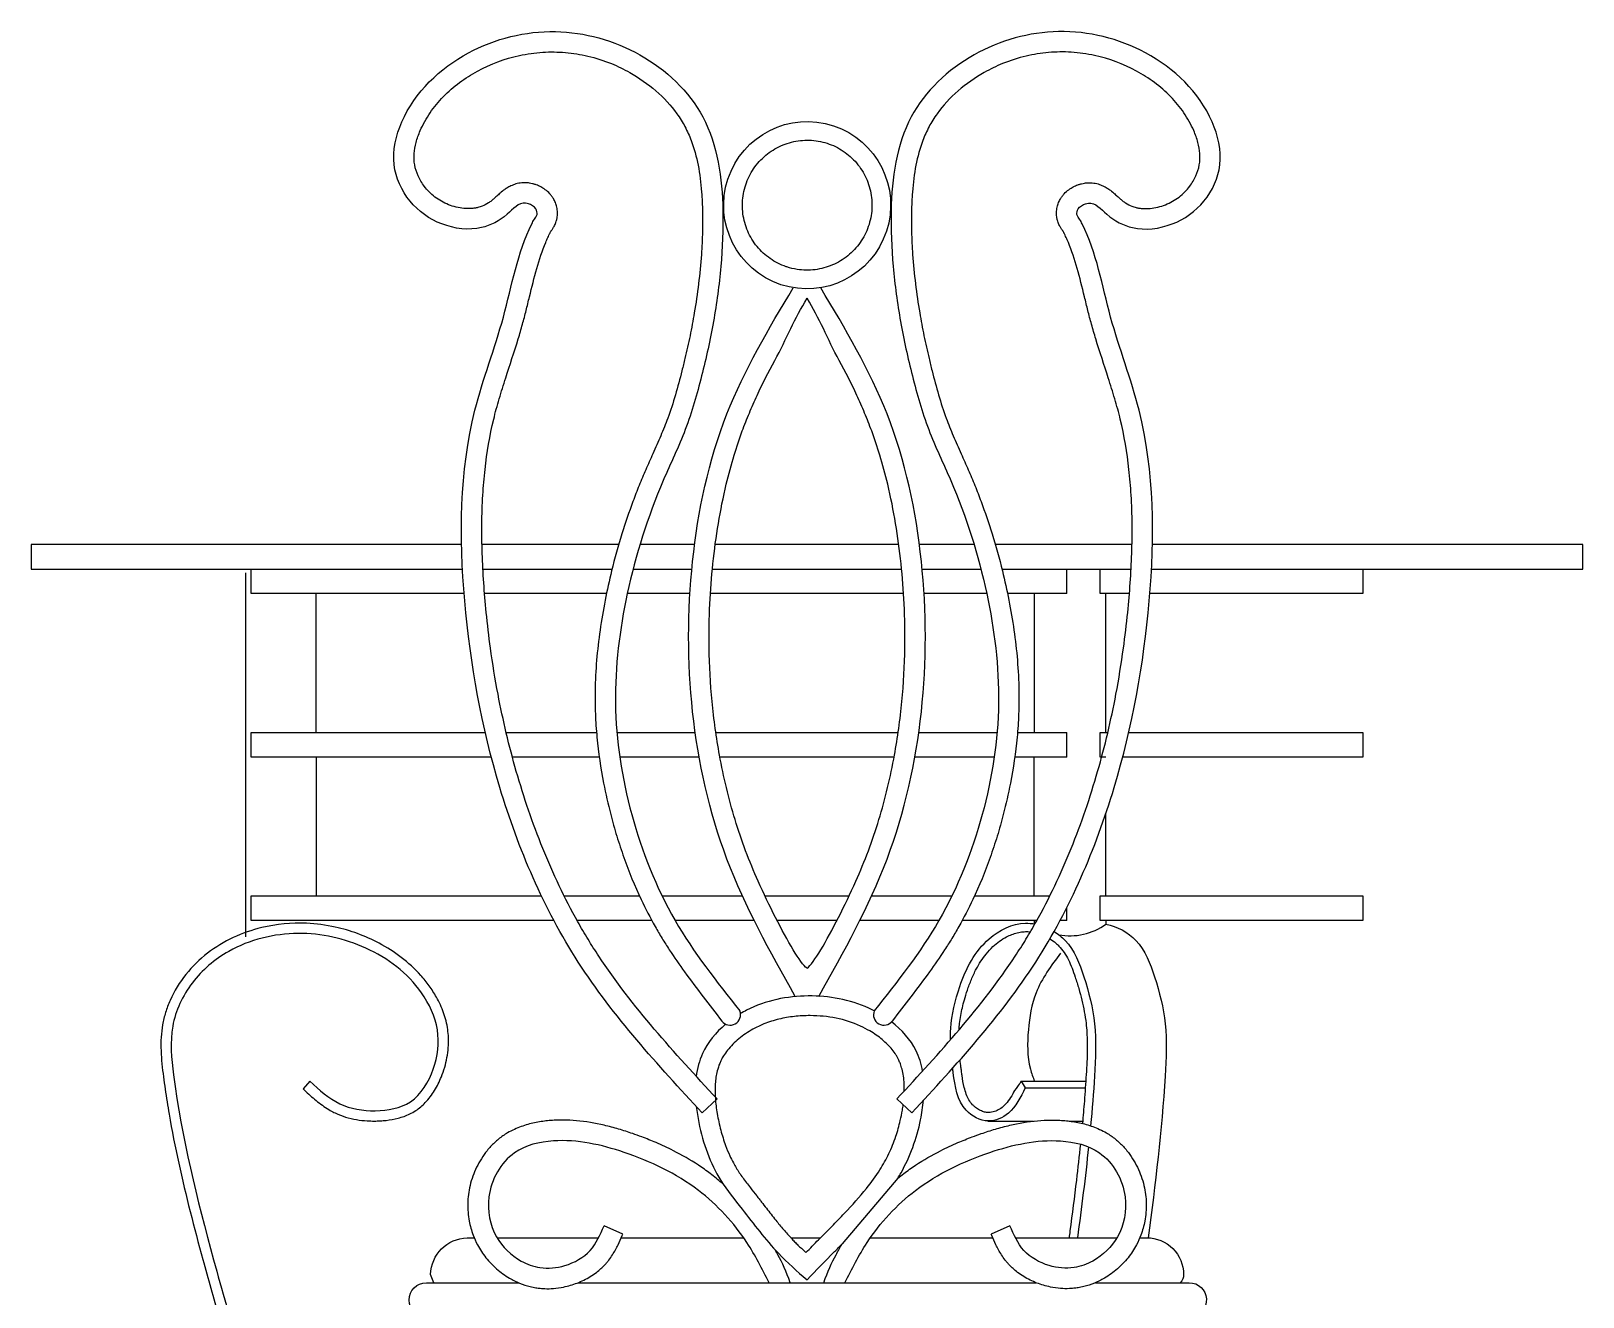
# Model space of a CAD drawing. Extents: x -42728 to 99010, y -18674 to 47645.
# Drawn here: x 85864 to 86624, y 33220 to 33840 of the extents above; entities that cross this region are included whole.
import ezdxf

# ---------------------------------------------------------------- set-up
doc = ezdxf.new("R2010")
doc.units = 0
doc.header["$LTSCALE"] = 100
doc.header["$MEASUREMENT"] = 0
doc.layers.get('0').update_dxf_attribs({"linetype": 'CONTINUOUS'})

# ---------------------------------------------------------------- blocks, each defined once
blk = doc.blocks.new('A$C4C541318')
for p, q in [((12305.31, 815.55), (12305.31, 993.75)), ((12707.31, 983.55), (12707.31, 995.55)), ((12723.71, 983.55), (12723.71, 995.55)), ((12339.71, 915.55), (12339.71, 983.55)), ((12691.51, 915.55), (12691.51, 983.55)), ((12726.51, 915.55), (12726.51, 983.55)), ((12707.31, 903.55), (12707.31, 915.55)), ((12723.71, 903.55), (12723.71, 915.55)), ((12339.71, 903.55), (12339.71, 835.55)), ((12691.31, 835.55), (12691.31, 903.55)), ((12726.51, 835.55), (12726.51, 876.01)), ((12707.31, 823.55), (12707.31, 829.8)), ((12723.71, 823.55), (12723.71, 835.55)), ((12691.31, 823.55), (12691.31, 821.85)), ((12726.51, 823.55), (12726.51, 821.74)), ((12336.71, 744.75), (12333.3, 741.04)), ((12684.91, 744.75), (12686.91, 741.55)), ((12684.91, 744.75), (12716.63, 744.75)), ((12686.91, 741.55), (12716.41, 741.55)), ((12528.71, 729.35), (12536.04, 736.11)), ((12624.17, 736.11), (12631.51, 729.35)), ((12668.68, 725.26), (12691.07, 725.26)), ((12708.57, 725.26), (12715.09, 725.26)), ((12624.58, 697.3), (12597.35, 665.19)), ((12489.94, 669.94), (12480.71, 673.95)), ((12679.51, 673.95), (12670.27, 669.94))]:
    blk.add_line(p, q)
for points in [[(12410.97, 1007.55), (12200.11, 1007.55), (12200.11, 995.55), (12411.41, 995.55)], [(12487.88, 1007.55), (12420.94, 1007.55)], [(12525.07, 1007.55), (12498.29, 1007.55)], [(12625.07, 1007.55), (12535.15, 1007.55)], [(12661.93, 1007.55), (12635.15, 1007.55)], [(12739.27, 1007.55), (12672.33, 1007.55)], [(12748.8, 995.55), (12960.11, 995.55), (12960.11, 1007.55), (12749.25, 1007.55)], [(12412.21, 983.55), (12307.91, 983.55), (12307.91, 995.55), (12411.41, 995.55)], [(12421.4, 995.55), (12484.65, 995.55)], [(12421.4, 995.55), (12484.65, 995.55)], [(12494.94, 995.55), (12523.73, 995.55)], [(12494.94, 995.55), (12523.73, 995.55)], [(12533.77, 995.55), (12626.45, 995.55)], [(12533.77, 995.55), (12626.45, 995.55)], [(12636.49, 995.55), (12665.28, 995.55)], [(12636.49, 995.55), (12665.28, 995.55)], [(12675.56, 995.55), (12738.82, 995.55)], [(12675.56, 995.55), (12738.82, 995.55)], [(12748.8, 995.55), (12852.31, 995.55), (12852.31, 983.55), (12748.01, 983.55)], [(12481.91, 983.55), (12422.21, 983.55)], [(12522.8, 983.55), (12492.11, 983.55)], [(12627.41, 983.55), (12532.81, 983.55)], [(12668.11, 983.55), (12637.42, 983.55)], [(12707.31, 983.55), (12678.3, 983.55)], [(12738, 983.55), (12723.71, 983.55)], [(12425.49, 903.55), (12307.91, 903.55), (12307.91, 915.55), (12422.55, 915.55)], [(12432.79, 915.55), (12477.03, 915.55)], [(12487.03, 915.55), (12525.37, 915.55)], [(12535.46, 915.55), (12624.75, 915.55)], [(12634.85, 915.55), (12673.18, 915.55)], [(12683.19, 915.55), (12707.31, 915.55)], [(12723.71, 915.55), (12727.43, 915.55)], [(12737.67, 915.55), (12852.31, 915.55), (12852.31, 903.55), (12734.72, 903.55)], [(12478.35, 903.55), (12435.81, 903.55)], [(12527.28, 903.55), (12488.42, 903.55)], [(12622.78, 903.55), (12537.43, 903.55)], [(12671.8, 903.55), (12632.94, 903.55)], [(12707.31, 903.55), (12681.86, 903.55)], [(12726.51, 903.55), (12723.71, 903.55)], [(12456.15, 823.55), (12307.91, 823.55), (12307.91, 835.55), (12450.07, 835.55)], [(12461.18, 835.55), (12498.06, 835.55)], [(12509.13, 835.55), (12548.47, 835.55)], [(12559.49, 835.55), (12600.72, 835.55)], [(12611.75, 835.55), (12651.09, 835.55)], [(12662.16, 835.55), (12699.04, 835.55)], [(12723.71, 835.55), (12852.31, 835.55), (12852.31, 823.55), (12723.71, 823.55)], [(12504.07, 823.55), (12467.51, 823.55)], [(12554.23, 823.55), (12515.51, 823.55)], [(12594.78, 823.55), (12565.43, 823.55)], [(12644.71, 823.55), (12605.99, 823.55)], [(12692.71, 823.55), (12656.15, 823.55)], [(12707.31, 823.55), (12704.07, 823.55)], [(12428.34, 668.15), (12478.04, 668.15)], [(12489.16, 668.15), (12549.08, 668.15)], [(12572.18, 668.15), (12586.72, 668.15)], [(12611.13, 668.15), (12671.06, 668.15)], [(12682.17, 668.15), (12731.87, 668.15)], [(12467.98, 646.15), (12692.23, 646.15)]]:
    blk.add_lwpolyline(points)
for points in [[(12397.31, 646.15), (12395.71, 650.15, -0.39486), (12413.71, 668.15), (12417.12, 668.15)], [(12743.1, 668.15), (12746.51, 668.15, -0.414214), (12764.51, 650.15, -0.192582), (12762.91, 646.15)], [(12398.06, 629.15), (12393.71, 629.15, -1), (12393.71, 646.15), (12438.9, 646.15)], [(12721.32, 646.15), (12767.31, 646.15, -0.942246), (12768.31, 629.35)]]:
    blk.add_lwpolyline(points, format="xyb")
for centre, radius, start, end in [((12708.98, 845.75), 29.73, 259.11083, 306.12874), ((12542.46, 777.35), 5.1, 217.00308, 21.85532), ((12617.76, 777.35), 5.1, 158.14468, 322.99692)]:
    blk.add_arc(centre, radius, start, end)
blk.add_ellipse((12580.19, 1173.75), major_axis=(-12.84, -38.92), ratio=0.99697)
for points in [[(12528.71, 729.35), (12468.11, 803.15), (12429.71, 888.55), (12412.51, 979.95), (12417.51, 1073.35), (12431.41, 1118.95), (12445.31, 1164.55), (12446.61, 1166.85), (12447.91, 1169.15), (12447.31, 1171.95), (12443.71, 1174.45), (12442.31, 1174.75), (12433.31, 1169.35), (12420.71, 1162.75), (12401.31, 1164.55), (12385.71, 1175.75), (12377.91, 1193.55), (12381.71, 1214.55), (12414.31, 1248.35), (12456.91, 1258.75), (12498.31, 1247.35), (12529.11, 1216.95), (12538.91, 1171.15), (12537.91, 1143.75), (12534.31, 1116.75), (12528.51, 1090.15), (12520.51, 1063.95), (12509.71, 1038.95), (12492.11, 983.55), (12486.31, 929.95), (12494.31, 875.35), (12515.51, 823.55), (12547.19, 779.24)], [(12631.51, 729.35), (12692.11, 803.15), (12730.51, 888.55), (12747.71, 979.95), (12742.71, 1073.35), (12728.81, 1118.95), (12714.91, 1164.55), (12713.61, 1166.85), (12712.31, 1169.15), (12712.91, 1171.95), (12716.51, 1174.45), (12717.91, 1174.75), (12726.91, 1169.35), (12739.51, 1162.75), (12758.91, 1164.55), (12774.51, 1175.75), (12782.31, 1193.55), (12778.51, 1214.55), (12745.91, 1248.35), (12703.31, 1258.75), (12661.91, 1247.35), (12631.11, 1216.95), (12621.31, 1171.15), (12622.31, 1143.75), (12625.91, 1116.75), (12631.71, 1090.15), (12639.71, 1063.95), (12650.51, 1038.95), (12668.11, 983.55), (12673.91, 929.95), (12665.91, 875.35), (12644.71, 823.55), (12613.03, 779.24)], [(12704.31, 807.55), (12692.31, 788.15), (12688.51, 769.95), (12689.51, 750.75), (12691.51, 744.75)]]:
    blk.add_spline(points, degree=3)
for points, knots in [([(12536.04, 736.11), (12525.55, 747.5), (12515.14, 758.79), (12495.52, 781.87), (12486.3, 793.65), (12476.33, 808.76), (12474.58, 811.53), (12471.16, 817.15), (12469.5, 820), (12464.66, 828.63), (12461.62, 834.51), (12453.05, 852.48), (12448.05, 864.89), (12441.58, 883.81), (12439.59, 890.14), (12434.19, 908.96), (12431.22, 921.54), (12427.39, 941.75), (12426.16, 949.28), (12424.32, 962.68), (12423.63, 968.52), (12422.57, 979.18), (12422.15, 983.99), (12421.48, 993.61), (12421.22, 998.42), (12420.74, 1012.81), (12420.8, 1022.36), (12421.61, 1036.01), (12421.97, 1040.21), (12423.37, 1052.7), (12424.76, 1060.89), (12427.09, 1070.58), (12427.51, 1072.25), (12428.42, 1075.6), (12428.9, 1077.28), (12430.39, 1082.35), (12431.46, 1085.75), (12434.57, 1095.4), (12436.7, 1101.75), (12439.42, 1110.65), (12440.12, 1113.03), (12441.1, 1116.57), (12441.41, 1117.71), (12442, 1119.96), (12442.28, 1121.08), (12443.13, 1124.43), (12443.67, 1126.64), (12445.37, 1133.63), (12446.51, 1138.31), (12449.06, 1147.25), (12450.46, 1151.51), (12452.3, 1155.9), (12452.47, 1156.31), (12453, 1157.51), (12453.36, 1158.3), (12453.84, 1159.3), (12453.95, 1159.53), (12454.12, 1159.87), (12454.17, 1159.98), (12454.29, 1160.21), (12454.34, 1160.32), (12454.49, 1160.61), (12454.58, 1160.77), (12454.7, 1160.99), (12454.75, 1161.07), (12454.81, 1161.18), (12454.84, 1161.21), (12454.86, 1161.26), (12454.87, 1161.26), (12454.91, 1161.32), (12454.93, 1161.36), (12455.04, 1161.51), (12455.14, 1161.65), (12455.47, 1162.12), (12455.72, 1162.48), (12456.3, 1163.46), (12456.64, 1164.06), (12457.09, 1165.14), (12457.21, 1165.48), (12457.42, 1166.11), (12457.5, 1166.39), (12457.63, 1166.91), (12457.68, 1167.15), (12457.77, 1167.62), (12457.81, 1167.85), (12457.9, 1168.54), (12457.93, 1168.98), (12457.97, 1170.39), (12457.89, 1171.3), (12457.59, 1172.98), (12457.37, 1173.76), (12456.84, 1175.23), (12456.52, 1175.92), (12455.87, 1177.09), (12455.56, 1177.58), (12454.89, 1178.5), (12454.54, 1178.93), (12453.46, 1180.12), (12452.7, 1180.79), (12451.18, 1181.91), (12450.42, 1182.37), (12448.95, 1183.13), (12448.23, 1183.43), (12447.3, 1183.77), (12447.07, 1183.85), (12446.65, 1183.98), (12446.46, 1184.04), (12446.05, 1184.16), (12445.84, 1184.22), (12445.17, 1184.38), (12444.69, 1184.48), (12443.88, 1184.61), (12443.57, 1184.65), (12442.93, 1184.71), (12442.61, 1184.73), (12441.65, 1184.76), (12441.03, 1184.74), (12439.41, 1184.59), (12438.45, 1184.39), (12436.69, 1183.88), (12435.88, 1183.56), (12434.42, 1182.88), (12433.77, 1182.52), (12432.57, 1181.77), (12432.03, 1181.4), (12430.72, 1180.42), (12430.03, 1179.83), (12428.79, 1178.74), (12428.25, 1178.24), (12427.54, 1177.58), (12427.32, 1177.38), (12426.97, 1177.06), (12426.83, 1176.94), (12426.58, 1176.72), (12426.45, 1176.61), (12426.08, 1176.29), (12425.83, 1176.09), (12425.08, 1175.51), (12424.59, 1175.16), (12423.08, 1174.19), (12422.08, 1173.67), (12420.35, 1172.98), (12419.64, 1172.75), (12418.39, 1172.45), (12417.87, 1172.35), (12416.79, 1172.19), (12416.23, 1172.13), (12414.51, 1172.02), (12413.3, 1172.05), (12410.82, 1172.28), (12409.56, 1172.5), (12407.04, 1173.11), (12405.78, 1173.51), (12403.36, 1174.46), (12402.2, 1175.02), (12398.85, 1176.91), (12396.82, 1178.46), (12394.19, 1181.13), (12393.41, 1182.05), (12391.5, 1184.6), (12390.48, 1186.33), (12388.9, 1189.86), (12388.33, 1191.68), (12387.92, 1193.91), (12387.85, 1194.35), (12387.75, 1195.24), (12387.72, 1195.7), (12387.65, 1197.07), (12387.67, 1198.02), (12387.87, 1200.76), (12388.2, 1202.61), (12389.21, 1206.4), (12389.89, 1208.34), (12391.37, 1211.78), (12392.11, 1213.28), (12393.73, 1216.21), (12394.61, 1217.63), (12397.47, 1221.81), (12399.66, 1224.45), (12404.49, 1229.39), (12407.14, 1231.69), (12412.75, 1235.87), (12415.7, 1237.75), (12425.22, 1242.94), (12432.15, 1245.51), (12443.04, 1247.87), (12446.87, 1248.41), (12454.41, 1248.88), (12458.11, 1248.83), (12465.5, 1248.19), (12469.18, 1247.6), (12476.72, 1245.81), (12480.58, 1244.58), (12487.39, 1241.8), (12490.38, 1240.37), (12497.84, 1236.17), (12502.18, 1233.14), (12510, 1226.34), (12513.48, 1222.57), (12517.85, 1216.5), (12519.18, 1214.38), (12521.49, 1210.03), (12522.51, 1207.76), (12524.83, 1201.57), (12525.93, 1197.52), (12527.59, 1189.06), (12528.14, 1184.66), (12528.74, 1176.99), (12528.88, 1173.76), (12529.01, 1167.29), (12529, 1164.08), (12528.82, 1157.1), (12528.64, 1153.35), (12528.03, 1144.83), (12527.57, 1140.05), (12526.42, 1130.51), (12525.72, 1125.74), (12524.29, 1117.27), (12523.59, 1113.56), (12522.06, 1106.14), (12521.23, 1102.43), (12519.87, 1096.72), (12519.37, 1094.71), (12517.85, 1088.7), (12516.79, 1084.74), (12514.51, 1076.97), (12513.27, 1073.16), (12511.39, 1068.01), (12510.84, 1066.58), (12509.69, 1063.71), (12509.09, 1062.27), (12507.24, 1057.93), (12505.92, 1055), (12503.43, 1049.46), (12502.27, 1046.86), (12500.56, 1042.95), (12500.02, 1041.66), (12498.94, 1039.09), (12498.41, 1037.8), (12496.85, 1033.92), (12495.84, 1031.32), (12492.93, 1023.48), (12491.14, 1018.2), (12487.62, 1006.86), (12485.93, 1000.78), (12483.26, 989.89), (12482.2, 985.1), (12480.3, 975.44), (12479.46, 970.57), (12477.36, 955.89), (12476.5, 945.99), (12476.28, 932.23), (12476.32, 928.42), (12476.62, 920.81), (12476.88, 917.01), (12477.94, 905.65), (12479.04, 898.13), (12481.49, 885.57), (12482.65, 880.49), (12484.89, 871.89), (12485.89, 868.34), (12488.05, 861.29), (12489.2, 857.78), (12492.92, 847.33), (12495.72, 840.48), (12501.01, 829.27), (12503.3, 824.84), (12506.85, 818.57), (12507.98, 816.65), (12510.3, 812.87), (12511.48, 811), (12515.1, 805.48), (12517.6, 801.88), (12526.17, 790.06), (12532.49, 782.14), (12538.39, 774.28)], [0, 0, 0, 0, 46.178075, 46.178075, 92.356151, 92.356151, 102.589334, 102.589334, 112.822517, 112.822517, 133.288883, 133.288883, 174.221615, 174.221615, 194.541982, 194.541982, 234.278881, 234.278881, 257.666227, 257.666227, 275.599443, 275.599443, 290.234886, 290.234886, 304.870329, 304.870329, 334.141215, 334.141215, 347.251645, 347.251645, 373.472504, 373.472504, 378.964352, 378.964352, 384.4562, 384.4562, 395.439895, 395.439895, 415.314431, 415.314431, 422.47321, 422.47321, 425.815819, 425.815819, 429.158427, 429.158427, 435.843645, 435.843645, 450.534258, 450.534258, 465.224871, 465.224871, 466.721484, 466.721484, 469.71471, 469.71471, 470.575279, 470.575279, 471.023553, 471.023553, 471.471826, 471.471826, 472.368373, 472.368373, 473.061433, 473.061433, 473.556981, 473.556981, 473.788, 473.788, 474.019018, 474.019018, 474.481056, 474.481056, 475.128805, 475.128805, 475.776555, 475.776555, 476.042409, 476.042409, 476.234807, 476.234807, 476.387912, 476.387912, 476.541017, 476.541017, 476.847226, 476.847226, 477.539663, 477.539663, 478.2321, 478.2321, 478.924537, 478.924537, 479.452531, 479.452531, 479.980525, 479.980525, 481.021883, 481.021883, 482.063241, 482.063241, 483.104599, 483.104599, 483.450026, 483.450026, 483.748852, 483.748852, 484.047678, 484.047678, 484.64533, 484.64533, 484.977655, 484.977655, 485.30998, 485.30998, 485.974631, 485.974631, 487.070286, 487.070286, 488.165942, 488.165942, 489.261598, 489.261598, 490.357254, 490.357254, 492.160989, 492.160989, 493.964724, 493.964724, 494.872653, 494.872653, 495.509046, 495.509046, 496.145439, 496.145439, 497.418226, 497.418226, 499.963799, 499.963799, 505.346094, 505.346094, 509.123127, 509.123127, 511.673274, 511.673274, 514.22342, 514.22342, 519.323713, 519.323713, 524.424006, 524.424006, 529.591154, 529.591154, 534.758302, 534.758302, 545.092599, 545.092599, 550.008316, 550.008316, 557.963608, 557.963608, 565.918899, 565.918899, 567.937235, 567.937235, 569.955572, 569.955572, 573.992244, 573.992244, 581.379577, 581.379577, 588.76691, 588.76691, 594.665129, 594.665129, 600.563348, 600.563348, 612.359787, 612.359787, 624.156226, 624.156226, 635.765729, 635.765729, 660.199159, 660.199159, 673.175504, 673.175504, 685.702485, 685.702485, 698.229467, 698.229467, 711.743829, 711.743829, 722.735907, 722.735907, 740.081367, 740.081367, 757.426826, 757.426826, 766.245197, 766.245197, 775.063568, 775.063568, 789.218364, 789.218364, 803.373161, 803.373161, 813.436319, 813.436319, 823.499478, 823.499478, 835.281066, 835.281066, 850.167819, 850.167819, 865.054571, 865.054571, 876.75839, 876.75839, 888.462208, 888.462208, 894.786508, 894.786508, 907.435106, 907.435106, 920.083705, 920.083705, 924.993323, 924.993323, 929.902941, 929.902941, 939.722178, 939.722178, 948.124045, 948.124045, 952.165693, 952.165693, 956.20734, 956.20734, 964.290635, 964.290635, 980.457224, 980.457224, 998.720068, 998.720068, 1012.951487, 1012.951487, 1027.182906, 1027.182906, 1055.645745, 1055.645745, 1066.518269, 1066.518269, 1077.390793, 1077.390793, 1099.135842, 1099.135842, 1114.066291, 1114.066291, 1124.636154, 1124.636154, 1135.206017, 1135.206017, 1156.345744, 1156.345744, 1170.565868, 1170.565868, 1176.906999, 1176.906999, 1183.248129, 1183.248129, 1195.930391, 1195.930391, 1225.731555, 1225.731555, 1225.731555, 1225.731555]), ([(12624.17, 736.11), (12634.67, 747.5), (12645.07, 758.79), (12664.7, 781.87), (12673.92, 793.65), (12683.88, 808.76), (12685.64, 811.53), (12689.05, 817.15), (12690.71, 820), (12695.55, 828.63), (12698.59, 834.51), (12707.17, 852.48), (12712.16, 864.89), (12718.64, 883.81), (12720.62, 890.14), (12726.02, 908.96), (12728.99, 921.54), (12732.82, 941.75), (12734.05, 949.28), (12735.89, 962.68), (12736.58, 968.52), (12737.65, 979.18), (12738.06, 983.99), (12738.73, 993.61), (12738.99, 998.42), (12739.48, 1012.81), (12739.42, 1022.36), (12738.6, 1036.01), (12738.25, 1040.21), (12736.84, 1052.7), (12735.46, 1060.89), (12733.13, 1070.58), (12732.7, 1072.25), (12731.8, 1075.6), (12731.32, 1077.28), (12729.83, 1082.35), (12728.76, 1085.75), (12725.64, 1095.4), (12723.51, 1101.75), (12720.8, 1110.65), (12720.1, 1113.03), (12719.11, 1116.57), (12718.81, 1117.71), (12718.22, 1119.96), (12717.93, 1121.08), (12717.09, 1124.43), (12716.55, 1126.64), (12714.84, 1133.63), (12713.7, 1138.31), (12711.16, 1147.25), (12709.75, 1151.51), (12707.92, 1155.9), (12707.74, 1156.31), (12707.22, 1157.51), (12706.86, 1158.3), (12706.37, 1159.3), (12706.27, 1159.53), (12706.1, 1159.87), (12706.04, 1159.98), (12705.93, 1160.21), (12705.87, 1160.32), (12705.72, 1160.61), (12705.64, 1160.77), (12705.51, 1160.99), (12705.47, 1161.07), (12705.4, 1161.18), (12705.38, 1161.21), (12705.35, 1161.26), (12705.34, 1161.26), (12705.31, 1161.32), (12705.28, 1161.36), (12705.18, 1161.51), (12705.07, 1161.65), (12704.75, 1162.12), (12704.49, 1162.48), (12703.91, 1163.46), (12703.58, 1164.06), (12703.13, 1165.14), (12703, 1165.48), (12702.8, 1166.11), (12702.72, 1166.39), (12702.59, 1166.91), (12702.53, 1167.15), (12702.44, 1167.62), (12702.41, 1167.85), (12702.32, 1168.54), (12702.28, 1168.98), (12702.24, 1170.39), (12702.33, 1171.3), (12702.63, 1172.98), (12702.84, 1173.76), (12703.38, 1175.23), (12703.7, 1175.92), (12704.35, 1177.09), (12704.66, 1177.58), (12705.32, 1178.5), (12705.67, 1178.93), (12706.75, 1180.12), (12707.51, 1180.79), (12709.03, 1181.91), (12709.79, 1182.37), (12711.27, 1183.13), (12711.99, 1183.43), (12712.91, 1183.77), (12713.14, 1183.85), (12713.56, 1183.98), (12713.75, 1184.04), (12714.16, 1184.16), (12714.38, 1184.22), (12715.04, 1184.38), (12715.52, 1184.48), (12716.34, 1184.61), (12716.65, 1184.65), (12717.29, 1184.71), (12717.61, 1184.73), (12718.56, 1184.76), (12719.19, 1184.74), (12720.81, 1184.59), (12721.77, 1184.39), (12723.53, 1183.88), (12724.33, 1183.56), (12725.79, 1182.88), (12726.45, 1182.52), (12727.64, 1181.77), (12728.18, 1181.4), (12729.49, 1180.42), (12730.19, 1179.83), (12731.42, 1178.74), (12731.96, 1178.24), (12732.68, 1177.58), (12732.9, 1177.38), (12733.25, 1177.06), (12733.38, 1176.94), (12733.63, 1176.72), (12733.76, 1176.61), (12734.14, 1176.29), (12734.39, 1176.09), (12735.14, 1175.51), (12735.63, 1175.16), (12737.14, 1174.19), (12738.14, 1173.67), (12739.86, 1172.98), (12740.58, 1172.75), (12741.83, 1172.45), (12742.35, 1172.35), (12743.43, 1172.19), (12743.99, 1172.13), (12745.71, 1172.02), (12746.92, 1172.05), (12749.39, 1172.28), (12750.65, 1172.5), (12753.18, 1173.11), (12754.43, 1173.51), (12756.85, 1174.46), (12758.02, 1175.02), (12761.36, 1176.91), (12763.39, 1178.46), (12766.02, 1181.13), (12766.81, 1182.05), (12768.72, 1184.6), (12769.73, 1186.33), (12771.32, 1189.86), (12771.89, 1191.68), (12772.29, 1193.91), (12772.36, 1194.35), (12772.46, 1195.24), (12772.5, 1195.7), (12772.56, 1197.07), (12772.55, 1198.02), (12772.34, 1200.76), (12772.02, 1202.61), (12771.01, 1206.4), (12770.32, 1208.34), (12768.84, 1211.78), (12768.11, 1213.28), (12766.49, 1216.21), (12765.6, 1217.63), (12762.74, 1221.81), (12760.56, 1224.45), (12755.73, 1229.39), (12753.08, 1231.69), (12747.47, 1235.87), (12744.51, 1237.75), (12734.99, 1242.94), (12728.06, 1245.51), (12717.17, 1247.87), (12713.35, 1248.41), (12705.81, 1248.88), (12702.1, 1248.83), (12694.72, 1248.19), (12691.04, 1247.6), (12683.49, 1245.81), (12679.64, 1244.58), (12672.82, 1241.8), (12669.84, 1240.37), (12662.37, 1236.17), (12658.04, 1233.14), (12650.22, 1226.34), (12646.73, 1222.57), (12642.36, 1216.5), (12641.04, 1214.38), (12638.72, 1210.03), (12637.71, 1207.76), (12635.39, 1201.57), (12634.28, 1197.52), (12632.63, 1189.06), (12632.07, 1184.66), (12631.48, 1176.99), (12631.34, 1173.76), (12631.21, 1167.29), (12631.22, 1164.08), (12631.39, 1157.1), (12631.58, 1153.35), (12632.18, 1144.83), (12632.65, 1140.05), (12633.8, 1130.51), (12634.49, 1125.74), (12635.92, 1117.27), (12636.63, 1113.56), (12638.16, 1106.14), (12638.99, 1102.43), (12640.35, 1096.72), (12640.84, 1094.71), (12642.36, 1088.7), (12643.42, 1084.74), (12645.71, 1076.97), (12646.94, 1073.16), (12648.83, 1068.01), (12649.38, 1066.58), (12650.52, 1063.71), (12651.12, 1062.27), (12652.98, 1057.93), (12654.29, 1055), (12656.78, 1049.46), (12657.95, 1046.86), (12659.65, 1042.95), (12660.2, 1041.66), (12661.28, 1039.09), (12661.81, 1037.8), (12663.37, 1033.92), (12664.37, 1031.32), (12667.28, 1023.48), (12669.08, 1018.2), (12672.6, 1006.86), (12674.28, 1000.78), (12676.96, 989.89), (12678.02, 985.1), (12679.92, 975.44), (12680.75, 970.57), (12682.85, 955.89), (12683.71, 945.99), (12683.94, 932.23), (12683.89, 928.42), (12683.59, 920.81), (12683.34, 917.01), (12682.27, 905.65), (12681.17, 898.13), (12678.72, 885.57), (12677.56, 880.49), (12675.33, 871.89), (12674.33, 868.34), (12672.17, 861.29), (12671.01, 857.78), (12667.3, 847.33), (12664.49, 840.48), (12659.21, 829.27), (12656.92, 824.84), (12653.36, 818.57), (12652.23, 816.65), (12649.92, 812.87), (12648.73, 811), (12645.11, 805.48), (12642.61, 801.88), (12634.05, 790.06), (12627.73, 782.14), (12621.83, 774.28)], [0, 0, 0, 0, 46.178075, 46.178075, 92.356151, 92.356151, 102.589334, 102.589334, 112.822517, 112.822517, 133.288883, 133.288883, 174.221615, 174.221615, 194.541982, 194.541982, 234.278881, 234.278881, 257.666227, 257.666227, 275.599443, 275.599443, 290.234886, 290.234886, 304.870329, 304.870329, 334.141215, 334.141215, 347.251645, 347.251645, 373.472504, 373.472504, 378.964352, 378.964352, 384.4562, 384.4562, 395.439895, 395.439895, 415.314431, 415.314431, 422.47321, 422.47321, 425.815819, 425.815819, 429.158427, 429.158427, 435.843645, 435.843645, 450.534258, 450.534258, 465.224871, 465.224871, 466.721484, 466.721484, 469.71471, 469.71471, 470.575279, 470.575279, 471.023553, 471.023553, 471.471826, 471.471826, 472.368373, 472.368373, 473.061433, 473.061433, 473.556981, 473.556981, 473.788, 473.788, 474.019018, 474.019018, 474.481056, 474.481056, 475.128805, 475.128805, 475.776555, 475.776555, 476.042409, 476.042409, 476.234807, 476.234807, 476.387912, 476.387912, 476.541017, 476.541017, 476.847226, 476.847226, 477.539663, 477.539663, 478.2321, 478.2321, 478.924537, 478.924537, 479.452531, 479.452531, 479.980525, 479.980525, 481.021883, 481.021883, 482.063241, 482.063241, 483.104599, 483.104599, 483.450026, 483.450026, 483.748852, 483.748852, 484.047678, 484.047678, 484.64533, 484.64533, 484.977655, 484.977655, 485.30998, 485.30998, 485.974631, 485.974631, 487.070286, 487.070286, 488.165942, 488.165942, 489.261598, 489.261598, 490.357254, 490.357254, 492.160989, 492.160989, 493.964724, 493.964724, 494.872653, 494.872653, 495.509046, 495.509046, 496.145439, 496.145439, 497.418226, 497.418226, 499.963799, 499.963799, 505.346094, 505.346094, 509.123127, 509.123127, 511.673274, 511.673274, 514.22342, 514.22342, 519.323713, 519.323713, 524.424006, 524.424006, 529.591154, 529.591154, 534.758302, 534.758302, 545.092599, 545.092599, 550.008316, 550.008316, 557.963608, 557.963608, 565.918899, 565.918899, 567.937235, 567.937235, 569.955572, 569.955572, 573.992244, 573.992244, 581.379577, 581.379577, 588.76691, 588.76691, 594.665129, 594.665129, 600.563348, 600.563348, 612.359787, 612.359787, 624.156226, 624.156226, 635.765729, 635.765729, 660.199159, 660.199159, 673.175504, 673.175504, 685.702485, 685.702485, 698.229467, 698.229467, 711.743829, 711.743829, 722.735907, 722.735907, 740.081367, 740.081367, 757.426826, 757.426826, 766.245197, 766.245197, 775.063568, 775.063568, 789.218364, 789.218364, 803.373161, 803.373161, 813.436319, 813.436319, 823.499478, 823.499478, 835.281066, 835.281066, 850.167819, 850.167819, 865.054571, 865.054571, 876.75839, 876.75839, 888.462208, 888.462208, 894.786508, 894.786508, 907.435106, 907.435106, 920.083705, 920.083705, 924.993323, 924.993323, 929.902941, 929.902941, 939.722178, 939.722178, 948.124045, 948.124045, 952.165693, 952.165693, 956.20734, 956.20734, 964.290635, 964.290635, 980.457224, 980.457224, 998.720068, 998.720068, 1012.951487, 1012.951487, 1027.182906, 1027.182906, 1055.645745, 1055.645745, 1066.518269, 1066.518269, 1077.390793, 1077.390793, 1099.135842, 1099.135842, 1114.066291, 1114.066291, 1124.636154, 1124.636154, 1135.206017, 1135.206017, 1156.345744, 1156.345744, 1170.565868, 1170.565868, 1176.906999, 1176.906999, 1183.248129, 1183.248129, 1195.930391, 1195.930391, 1225.731555, 1225.731555, 1225.731555, 1225.731555]), ([(12570.21, 1143.52), (12571.87, 1142.97), (12573.57, 1142.56), (12578.19, 1141.85), (12581.15, 1141.81), (12586.97, 1142.54), (12589.84, 1143.31), (12595.25, 1145.62), (12597.79, 1147.15), (12602.37, 1150.85), (12604.4, 1153.03), (12607.79, 1157.85), (12609.16, 1160.5), (12611.1, 1166.06), (12611.69, 1168.98), (12612.04, 1174.87), (12611.8, 1177.83), (12610.53, 1183.59), (12609.5, 1186.37), (12606.7, 1191.55), (12604.95, 1193.94), (12600.84, 1198.14), (12598.5, 1199.95), (12593.41, 1202.87), (12590.66, 1203.96), (12584.96, 1205.37), (12582.02, 1205.67), (12576.15, 1205.45), (12573.23, 1204.93), (12567.65, 1203.1), (12564.98, 1201.8), (12560.1, 1198.51), (12557.89, 1196.52), (12554.09, 1192.02), (12552.5, 1189.5), (12550.08, 1184.12), (12549.24, 1181.26), (12548.38, 1175.43), (12548.35, 1172.45), (12549.12, 1166.61), (12549.91, 1163.75), (12552.24, 1158.34), (12553.78, 1155.81), (12557.5, 1151.26), (12559.68, 1149.25), (12564.5, 1145.9), (12567.14, 1144.56), (12570.01, 1143.58), (12570.11, 1143.55), (12570.21, 1143.52)], [0, 0, 0, 0, 0.164864, 0.164864, 0.442516, 0.442516, 0.720168, 0.720168, 0.99782, 0.99782, 1.275472, 1.275472, 1.553124, 1.553124, 1.830776, 1.830776, 2.108428, 2.108428, 2.38608, 2.38608, 2.663732, 2.663732, 2.941384, 2.941384, 3.219036, 3.219036, 3.496688, 3.496688, 3.77434, 3.77434, 4.051992, 4.051992, 4.329644, 4.329644, 4.607296, 4.607296, 4.884949, 4.884949, 5.162601, 5.162601, 5.440253, 5.440253, 5.717905, 5.717905, 5.995557, 5.995557, 6.273209, 6.273209, 6.283185, 6.283185, 6.283185, 6.283185]), ([(12574.31, 786.35), (12562.03, 808.27), (12537.63, 851.84), (12521.41, 925.42), (12521.58, 999.63), (12536.73, 1071.78), (12561.37, 1113.26), (12573.38, 1133.34)], [0, 0, 0, 0, 75.042655, 149.171461, 222.771461, 296.900268, 366.711266, 366.711266, 366.711266, 366.711266]), ([(12585.91, 786.35), (12598.18, 808.27), (12622.58, 851.84), (12638.81, 925.42), (12638.63, 999.63), (12623.48, 1071.78), (12598.85, 1113.25), (12586.83, 1133.34)], [0, 0, 0, 0, 75.042655, 149.171461, 222.771461, 296.900268, 366.707093, 366.707093, 366.707093, 366.707093]), ([(12580.11, 800.15), (12576.72, 802.51), (12570.47, 813.67), (12561.73, 830.8), (12558.87, 836.72), (12554.01, 847.62), (12551.95, 852.59), (12548.17, 862.64), (12546.44, 867.73), (12541.73, 883.21), (12539.21, 893.78), (12535.69, 913.16), (12534.49, 921.93), (12532.81, 939.51), (12532.32, 948.32), (12532.07, 964.26), (12532.19, 971.38), (12532.85, 985.08), (12533.35, 991.65), (12535.42, 1011.36), (12537.54, 1024.41), (12541.75, 1041.93), (12543.03, 1046.69), (12545.68, 1055.37), (12547, 1059.32), (12549.51, 1066.16), (12550.66, 1069.08), (12553.08, 1074.87), (12554.36, 1077.75), (12558.36, 1086.36), (12561.26, 1092.04), (12570.05, 1108.29), (12574.11, 1118.55), (12580.19, 1128.15)], [0, 0, 0, 0, 38.592854, 38.592854, 58.845731, 58.845731, 75.624407, 75.624407, 92.403082, 92.403082, 125.960432, 125.960432, 153.194469, 153.194469, 180.428505, 180.428505, 202.405864, 202.405864, 222.687801, 222.687801, 263.251675, 263.251675, 278.599421, 278.599421, 291.652595, 291.652595, 301.533802, 301.533802, 311.415009, 311.415009, 331.177423, 331.177423, 368.112907, 368.112907, 368.112907, 368.112907]), ([(12580.11, 800.15), (12583.5, 802.51), (12589.75, 813.67), (12598.48, 830.8), (12601.34, 836.72), (12606.21, 847.62), (12608.27, 852.59), (12612.05, 862.64), (12613.77, 867.73), (12618.49, 883.21), (12621.01, 893.78), (12624.53, 913.16), (12625.72, 921.93), (12627.41, 939.51), (12627.89, 948.32), (12628.14, 964.26), (12628.02, 971.38), (12627.37, 985.08), (12626.87, 991.65), (12624.79, 1011.36), (12622.67, 1024.41), (12618.47, 1041.93), (12617.18, 1046.69), (12614.53, 1055.37), (12613.21, 1059.32), (12610.7, 1066.16), (12609.56, 1069.08), (12607.13, 1074.87), (12605.86, 1077.75), (12601.85, 1086.36), (12598.95, 1092.04), (12590.17, 1108.29), (12586.11, 1118.55), (12580.19, 1128.15)], [0, 0, 0, 0, 38.592854, 38.592854, 58.845731, 58.845731, 75.624407, 75.624407, 92.403082, 92.403082, 125.960432, 125.960432, 153.194469, 153.194469, 180.428505, 180.428505, 202.405864, 202.405864, 222.687801, 222.687801, 263.251675, 263.251675, 278.599421, 278.599421, 291.652595, 291.652595, 301.533802, 301.533802, 311.415009, 311.415009, 331.177423, 331.177423, 368.112907, 368.112907, 368.112907, 368.112907]), ([(12333.3, 741.04), (12333.76, 740.62), (12334.22, 740.2), (12335.62, 738.93), (12336.56, 738.07), (12339.43, 735.58), (12341.41, 733.96), (12344.56, 731.78), (12345.59, 731.12), (12347.44, 730.06), (12348.24, 729.64), (12350.73, 728.45), (12352.44, 727.79), (12355.92, 726.72), (12357.69, 726.31), (12361.23, 725.71), (12363.01, 725.51), (12365.94, 725.34), (12367.09, 725.31), (12369.19, 725.31), (12370.16, 725.34), (12372.1, 725.44), (12373.08, 725.52), (12376.01, 725.85), (12377.96, 726.2), (12381.83, 727.22), (12383.74, 727.89), (12386.58, 729.27), (12387.56, 729.82), (12389.37, 731), (12390.19, 731.61), (12391.74, 732.9), (12392.48, 733.59), (12394.94, 736.13), (12396.45, 738.16), (12399.05, 742.42), (12400.15, 744.66), (12401.67, 748.48), (12402.21, 750.03), (12403.13, 753.18), (12403.51, 754.77), (12404.4, 759.59), (12404.66, 762.85), (12404.48, 767.45), (12404.36, 768.79), (12403.97, 771.54), (12403.7, 772.93), (12403.01, 775.66), (12402.6, 777), (12401.19, 780.96), (12400.01, 783.5), (12397.57, 787.87), (12396.37, 789.74), (12393.81, 793.31), (12392.43, 795.01), (12388.08, 799.89), (12384.87, 802.82), (12378, 808.06), (12374.35, 810.38), (12367.16, 814.18), (12363.65, 815.74), (12356.47, 818.38), (12352.8, 819.46), (12344.47, 821.29), (12339.77, 821.91), (12327.7, 822.43), (12320.25, 821.75), (12308.24, 818.85), (12303.53, 817.23), (12294.61, 813.04), (12290.4, 810.48), (12282.63, 804.47), (12279.08, 801.01), (12272.88, 793.25), (12270.23, 788.95), (12267.35, 782.46), (12266.61, 780.5), (12265.37, 776.52), (12264.88, 774.5), (12264.16, 770.42), (12263.94, 768.38), (12263.56, 761.91), (12263.8, 757.54), (12264.43, 751.16), (12264.68, 749.08), (12265.21, 744.98), (12265.49, 742.93), (12266.37, 736.81), (12267.01, 732.75), (12269.09, 720.64), (12270.68, 712.64), (12275.89, 688.81), (12279.97, 673.16), (12286.79, 648.18), (12289.42, 638.8), (12294.91, 620.07), (12297.77, 610.72), (12302.85, 595.06), (12304.98, 588.72), (12309.18, 576.83), (12311.22, 571.27), (12315.46, 560.22), (12317.65, 554.74), (12324.38, 538.37), (12329.06, 527.57), (12336.82, 509.77), (12339.88, 502.76), (12344.95, 490.97), (12346.98, 486.2), (12350.66, 477.38), (12352.31, 473.33), (12353.92, 469.27)], [0, 0, 0, 0, 1.819156, 1.819156, 5.457468, 5.457468, 12.543558, 12.543558, 15.818567, 15.818567, 18.211529, 18.211529, 22.997454, 22.997454, 27.783379, 27.783379, 32.498644, 32.498644, 35.539373, 35.539373, 38.084989, 38.084989, 40.630605, 40.630605, 45.721837, 45.721837, 50.813069, 50.813069, 53.587376, 53.587376, 56.090177, 56.090177, 58.592978, 58.592978, 64.944679, 64.944679, 71.296379, 71.296379, 75.600793, 75.600793, 79.905207, 79.905207, 88.514035, 88.514035, 92.06411, 92.06411, 95.785299, 95.785299, 99.506487, 99.506487, 106.948864, 106.948864, 112.916066, 112.916066, 118.883269, 118.883269, 130.817673, 130.817673, 142.752077, 142.752077, 153.446292, 153.446292, 164.140506, 164.140506, 177.343289, 177.343289, 197.862255, 197.862255, 211.571958, 211.571958, 225.081535, 225.081535, 238.591112, 238.591112, 252.100689, 252.100689, 257.743039, 257.743039, 263.328872, 263.328872, 268.914706, 268.914706, 281.183743, 281.183743, 287.238881, 287.238881, 293.29402, 293.29402, 305.404298, 305.404298, 329.624853, 329.624853, 378.065963, 378.065963, 407.190567, 407.190567, 436.315171, 436.315171, 456.258996, 456.258996, 473.887545, 473.887545, 491.516095, 491.516095, 526.773194, 526.773194, 549.735173, 549.735173, 565.289342, 565.289342, 578.429248, 578.429248, 578.429248, 578.429248]), ([(12650.36, 765.07), (12650.34, 766.9), (12650.55, 775.64), (12654.65, 793.45), (12665.3, 814.4), (12682.07, 822.74), (12690.18, 822.06), (12691.71, 821.78)], [72.914407, 72.914407, 72.914407, 72.914407, 78.478255, 99.542918, 127.018725, 146.373311, 150.920472, 150.920472, 150.920472, 150.920472]), ([(12726.51, 821.74), (12732.01, 820.7), (12743.75, 814.15), (12751.12, 794.82), (12756.76, 772.44), (12754.88, 729.16), (12750.68, 694.42), (12747.16, 668.14)], [151.116856, 151.116856, 151.116856, 151.116856, 167.513794, 187.55076, 211.13126, 236.73126, 316.36439, 316.36439, 316.36439, 316.36439]), ([(12336.71, 744.75), (12341.3, 740.54), (12350.35, 732.25), (12368.62, 729.31), (12387.92, 732.76), (12398.49, 750.4), (12400.93, 770.36), (12390.03, 793.66), (12365.33, 812.14), (12330.62, 819.86), (12299.17, 812.21), (12277.86, 794.13), (12267.33, 771.84), (12271.96, 724.57), (12288.82, 657.32), (12315.32, 568.2), (12341.47, 512.48), (12353.35, 484)], [0, 0, 0, 0, 18.280044, 36.009116, 53.762989, 73.293478, 92.597363, 112.398373, 147.256371, 181.228124, 216.348489, 239.885693, 263.157994, 286.961355, 379.657202, 472.385623, 564.589831, 564.589831, 564.589831, 564.589831]), ([(12654.58, 769.97), (12654.65, 771.03), (12654.74, 772.08), (12655.01, 774.42), (12655.19, 775.69), (12655.86, 779.52), (12656.44, 782.08), (12657.6, 786.21), (12658.09, 787.78), (12659.24, 791.15), (12659.91, 792.93), (12661.36, 796.4), (12662.15, 798.09), (12664.4, 802.36), (12665.98, 804.84), (12668.84, 808.37), (12669.96, 809.58), (12672.17, 811.64), (12673.24, 812.51), (12675.47, 814.11), (12676.63, 814.83), (12679.54, 816.35), (12681.31, 817.04), (12684.01, 817.71), (12684.92, 817.87), (12686.66, 818.05), (12687.47, 818.07), (12688.7, 818.02), (12689.1, 817.99), (12689.5, 817.95)], [78.146798, 78.146798, 78.146798, 78.146798, 81.580949, 81.580949, 85.703028, 85.703028, 93.947187, 93.947187, 99.047209, 99.047209, 104.906031, 104.906031, 110.764853, 110.764853, 120.282529, 120.282529, 125.791161, 125.791161, 130.325364, 130.325364, 134.859567, 134.859567, 141.359814, 141.359814, 144.707159, 144.707159, 147.714606, 147.714606, 149.159057, 149.159057, 149.159057, 149.159057]), ([(12699.06, 814.55), (12700.1, 813.9), (12701.08, 813.18), (12702.5, 811.95), (12703, 811.48), (12704.4, 810.03), (12705.24, 808.97), (12706.78, 806.7), (12707.48, 805.48), (12709.4, 801.63), (12710.46, 798.79), (12711.74, 794.89), (12712.05, 793.93), (12712.64, 792.04), (12712.92, 791.09), (12713.74, 788.26), (12714.25, 786.37), (12715.61, 780.72), (12716.32, 776.96), (12716.93, 771.67), (12717.06, 770.14), (12717.25, 767.06), (12717.31, 765.51), (12717.39, 760.82), (12717.32, 757.66), (12717.09, 752.32), (12716.97, 750.17), (12716.57, 743.7), (12716.27, 739.38), (12715.64, 731.42), (12715.32, 727.77), (12714.98, 724.12)], [160.886173, 160.886173, 160.886173, 160.886173, 165.013233, 165.013233, 167.38851, 167.38851, 172.139064, 172.139064, 176.889617, 176.889617, 186.347844, 186.347844, 189.355972, 189.355972, 192.364101, 192.364101, 198.380359, 198.380359, 210.412874, 210.412874, 215.265924, 215.265924, 220.118973, 220.118973, 229.825072, 229.825072, 236.321456, 236.321456, 249.314224, 249.314224, 260.333697, 260.333697, 260.333697, 260.333697]), ([(12701.1, 818.12), (12703.09, 816.88), (12710.33, 811.06), (12716.52, 794.82), (12722.16, 772.44), (12721.08, 747.73), (12719.75, 731.08), (12719, 722.98)], [160.717474, 160.717474, 160.717474, 160.717474, 167.513794, 187.55076, 211.13126, 236.73126, 261.099095, 261.099095, 261.099095, 261.099095]), ([(12613.03, 779.24), (12612.14, 779.7), (12601.91, 784.7), (12580.5, 788.46), (12558.84, 784.18), (12548.52, 778.47), (12547.53, 777.88)], [159.641108, 159.641108, 159.641108, 159.641108, 162.533563, 192.73555, 223.736195, 227.092448, 227.092448, 227.092448, 227.092448]), ([(12627.75, 739.99), (12627.78, 741.23), (12627.76, 742.44), (12627.56, 746.16), (12627.21, 748.55), (12626.41, 751.64), (12626.13, 752.52), (12625.6, 753.93), (12625.37, 754.49), (12624.91, 755.49), (12624.68, 755.93), (12624.2, 756.82), (12623.94, 757.26), (12623.11, 758.58), (12622.49, 759.44), (12620.43, 762), (12618.8, 763.64), (12615.12, 766.71), (12613.08, 768.13), (12609.44, 770.27), (12607.9, 771.07), (12602.48, 773.56), (12598.48, 774.83), (12590.24, 776.5), (12585.99, 776.9), (12580.38, 776.92), (12579.07, 776.89), (12576.48, 776.75), (12575.2, 776.65), (12571.36, 776.23), (12568.85, 775.79), (12563.86, 774.58), (12561.4, 773.8), (12557.16, 772.09), (12555.37, 771.24), (12551.18, 768.91), (12548.85, 767.34), (12544.65, 763.87), (12542.77, 761.97), (12540.48, 759.07), (12539.82, 758.13), (12538.82, 756.52), (12538.45, 755.86), (12537.84, 754.63), (12537.58, 754.07), (12536.87, 752.33), (12536.47, 751.11), (12535.65, 747.85), (12535.33, 745.72), (12535.03, 741.21), (12535.05, 738.84), (12535.39, 733.97), (12535.71, 731.46), (12536.37, 727.59), (12536.63, 726.22), (12537.21, 723.53), (12537.53, 722.2), (12538.55, 718.28), (12539.34, 715.75), (12540.87, 711.61), (12541.55, 709.95), (12542.85, 707.14), (12543.44, 705.96), (12544.49, 703.99), (12544.95, 703.19), (12545.9, 701.59), (12546.4, 700.8), (12547.47, 699.2), (12548.02, 698.39), (12549.77, 695.96), (12551.04, 694.31), (12553.37, 691.33), (12554.41, 690.03), (12555.87, 688.18), (12556.27, 687.66), (12557.07, 686.64), (12557.46, 686.13), (12558.65, 684.61), (12559.43, 683.6), (12561.76, 680.61), (12563.29, 678.64), (12566.07, 675.18), (12567.32, 673.66), (12569.85, 670.7), (12571.13, 669.26), (12572.96, 667.32), (12573.48, 666.78), (12574.55, 665.69), (12575.1, 665.14), (12576.77, 663.52), (12577.91, 662.44), (12579.26, 661.2), (12579.43, 661.04), (12579.6, 660.88)], [110.928779, 110.928779, 110.928779, 110.928779, 115.175904, 115.175904, 124.258358, 124.258358, 128.028839, 128.028839, 130.62912, 130.62912, 132.791228, 132.791228, 134.953337, 134.953337, 139.277554, 139.277554, 147.92749, 147.92749, 156.577426, 156.577426, 162.531601, 162.531601, 177.157752, 177.157752, 191.783903, 191.783903, 196.194099, 196.194099, 200.604296, 200.604296, 209.424689, 209.424689, 218.503875, 218.503875, 225.517139, 225.517139, 235.263645, 235.263645, 245.010152, 245.010152, 249.550326, 249.550326, 252.696161, 252.696161, 255.339022, 255.339022, 260.624745, 260.624745, 268.79151, 268.79151, 276.958275, 276.958275, 285.12504, 285.12504, 289.533618, 289.533618, 293.942195, 293.942195, 302.759351, 302.759351, 308.884045, 308.884045, 313.46115, 313.46115, 316.692482, 316.692482, 320.003817, 320.003817, 323.315153, 323.315153, 329.937823, 329.937823, 334.955583, 334.955583, 336.857862, 336.857862, 338.760141, 338.760141, 342.5647, 342.5647, 350.173817, 350.173817, 356.371467, 356.371467, 362.635188, 362.635188, 365.142273, 365.142273, 367.649359, 367.649359, 372.663529, 372.663529, 373.402486, 373.402486, 373.402486, 373.402486]), ([(12540.27, 772.74), (12535.45, 768.7), (12528.88, 760.71), (12526.37, 751.08), (12525.86, 747.18)], [235.706807, 235.706807, 235.706807, 235.706807, 254.001687, 265.726007, 265.726007, 265.726007, 265.726007]), ([(12636.7, 749.76), (12636.1, 753.26), (12633.3, 762.52), (12626.57, 769.99), (12621.5, 773.88)], [120.764839, 120.764839, 120.764839, 120.764839, 131.374616, 149.959772, 149.959772, 149.959772, 149.959772]), ([(12684.91, 744.75), (12684.65, 744.2), (12684.39, 743.66), (12681.91, 740.61), (12681.4, 739.58), (12680.18, 737.34), (12679.47, 736.17), (12677.93, 734.09), (12677.11, 733.18), (12675.46, 731.77), (12674.65, 731.21), (12672.95, 730.3), (12672.06, 729.95), (12670.74, 729.62), (12670.29, 729.54), (12669.54, 729.46), (12669.23, 729.45), (12668.61, 729.46), (12668.3, 729.49), (12667.35, 729.62), (12666.69, 729.79), (12665.37, 730.27), (12664.71, 730.58), (12663.42, 731.34), (12662.8, 731.79), (12661.84, 732.6), (12661.49, 732.94), (12660.5, 734), (12659.93, 734.78), (12658.91, 736.5), (12658.47, 737.43), (12657.71, 739.46), (12657.38, 740.55), (12656.65, 743.56), (12656.31, 745.58), (12655.93, 748.33), (12655.84, 748.99), (12655.67, 750.33), (12655.58, 751), (12655.35, 752.89), (12655.21, 754.11), (12655.08, 755.32)], [0, 0, 0, 0, 1.78459, 1.78459, 5.353769, 5.353769, 10.013551, 10.013551, 14.673333, 14.673333, 18.378868, 18.378868, 22.084403, 22.084403, 24.037496, 24.037496, 25.447858, 25.447858, 26.85822, 26.85822, 29.678943, 29.678943, 32.499667, 32.499667, 35.401021, 35.401021, 37.279245, 37.279245, 41.113321, 41.113321, 44.947398, 44.947398, 48.781474, 48.781474, 55.04305, 55.04305, 57.021647, 57.021647, 59.000243, 59.000243, 62.688477, 62.688477, 62.688477, 62.688477]), ([(12686.91, 741.55), (12684.73, 736.96), (12681.01, 729.11), (12668.4, 723.5), (12654.31, 731.12), (12652.46, 743.06), (12651.51, 750.45), (12651.42, 751.19)], [0, 0, 0, 0, 14.866069, 25.377015, 37.363675, 56.844948, 59.03505, 59.03505, 59.03505, 59.03505]), ([(12525.91, 732.38), (12526.21, 729.75), (12528.32, 716.71), (12534.54, 699.18), (12550.65, 679.52), (12563.43, 662.15), (12575.29, 651.77), (12580.11, 647.55), (12584.56, 652.15), (12590.25, 658.03), (12596.08, 663.91), (12597.35, 665.19)], [280.208666, 280.208666, 280.208666, 280.208666, 287.849582, 318.233788, 335.572674, 363.604072, 382.744111, 382.744111, 382.744111, 402.007056, 407.361047, 407.361047, 407.361047, 407.361047]), ([(12579.6, 660.88), (12581.65, 662.99), (12583.7, 665.09), (12586.85, 668.29), (12587.93, 669.38), (12590.08, 671.55), (12591.15, 672.63), (12594.34, 675.85), (12596.44, 678), (12602.31, 684.15), (12605.94, 688.17), (12611.62, 695.26), (12613.83, 698.31), (12616.61, 702.71), (12617.39, 704.02), (12618.84, 706.66), (12619.53, 708), (12621.49, 712.1), (12622.63, 714.93), (12624.46, 720.35), (12625.18, 722.92), (12626.18, 727.22), (12626.53, 728.92), (12626.97, 731.52), (12627.1, 732.41), (12627.22, 733.31)], [9.23185, 9.23185, 9.23185, 9.23185, 17.989588, 17.989588, 22.514308, 22.514308, 27.039029, 27.039029, 36.08847, 36.08847, 53.020782, 53.020782, 65.459874, 65.459874, 70.626923, 70.626923, 75.793973, 75.793973, 86.128072, 86.128072, 94.933083, 94.933083, 100.513266, 100.513266, 103.456547, 103.456547, 103.456547, 103.456547]), ([(12624.58, 697.3), (12625.12, 698.17), (12630.28, 706.93), (12634.92, 719.51), (12636.87, 732.28), (12637.15, 735.48)], [66.6751, 66.6751, 66.6751, 66.6751, 69.787394, 97.503094, 106.772452, 106.772452, 106.772452, 106.772452]), ([(12539.11, 694.36), (12538.86, 694.58), (12538.6, 694.8), (12536.54, 696.59), (12534.67, 698.1), (12530.85, 700.99), (12528.9, 702.36), (12522.95, 706.29), (12518.85, 708.65), (12511.87, 712.2), (12509.03, 713.52), (12503.88, 715.73), (12501.57, 716.66), (12497.75, 718.09), (12496.25, 718.62), (12493.62, 719.53), (12492.48, 719.91), (12490.19, 720.65), (12489.03, 721), (12485.53, 722.04), (12483.16, 722.67), (12476.35, 724.26), (12471.83, 725.05), (12465.01, 725.64), (12462.82, 725.75), (12459.16, 725.77), (12457.71, 725.73), (12455.2, 725.6), (12454.15, 725.52), (12452.03, 725.31), (12450.95, 725.18), (12447.72, 724.7), (12445.54, 724.25), (12441.16, 723.02), (12438.97, 722.24), (12435.69, 720.72), (12434.58, 720.15), (12432.72, 719.05), (12431.97, 718.57), (12429.74, 717.03), (12428.34, 715.89), (12425.75, 713.46), (12424.55, 712.16), (12421.41, 708.29), (12419.7, 705.56), (12416.91, 699.81), (12415.83, 696.79), (12414.76, 692.24), (12414.5, 690.8), (12414.13, 687.88), (12414.02, 686.42), (12413.92, 682.05), (12414.16, 679.15), (12415.13, 673.98), (12415.77, 671.7), (12417.2, 667.86), (12417.91, 666.27), (12419.32, 663.6), (12419.97, 662.51), (12421.36, 660.39), (12422.1, 659.37), (12424.46, 656.41), (12426.2, 654.59), (12430.07, 651.23), (12432.21, 649.69), (12436.03, 647.47), (12437.65, 646.66), (12441.02, 645.27), (12442.77, 644.69), (12445.48, 644.02), (12446.38, 643.83), (12448.02, 643.56), (12448.75, 643.46), (12450.2, 643.32), (12450.92, 643.27), (12453.08, 643.18), (12454.5, 643.21), (12457.6, 643.45), (12459.27, 643.69), (12462.04, 644.26), (12463.17, 644.55), (12466.5, 645.53), (12468.69, 646.36), (12472.95, 648.45), (12475.02, 649.7), (12477.74, 651.76), (12478.48, 652.38), (12479.75, 653.52), (12480.28, 654.04), (12481.2, 655), (12481.59, 655.43), (12482.33, 656.29), (12482.68, 656.73), (12483.69, 658.04), (12484.3, 658.93), (12485.91, 661.46), (12486.79, 663.1), (12488.33, 666.26), (12489, 667.77), (12489.73, 669.45), (12489.83, 669.7), (12489.94, 669.94)], [53.307306, 53.307306, 53.307306, 53.307306, 54.22667, 54.22667, 60.732475, 60.732475, 67.238281, 67.238281, 80.249892, 80.249892, 88.917382, 88.917382, 95.862893, 95.862893, 100.321389, 100.321389, 103.687486, 103.687486, 107.053583, 107.053583, 113.785777, 113.785777, 126.083242, 126.083242, 131.795247, 131.795247, 135.530963, 135.530963, 138.191618, 138.191618, 140.852273, 140.852273, 146.173584, 146.173584, 151.494895, 151.494895, 154.260128, 154.260128, 156.193888, 156.193888, 160.061407, 160.061407, 163.928927, 163.928927, 171.018019, 171.018019, 178.107112, 178.107112, 181.346124, 181.346124, 184.585137, 184.585137, 191.063162, 191.063162, 196.354023, 196.354023, 200.236046, 200.236046, 203.058771, 203.058771, 205.881497, 205.881497, 211.526948, 211.526948, 217.41316, 217.41316, 221.430087, 221.430087, 225.447014, 225.447014, 227.429922, 227.429922, 228.983255, 228.983255, 230.536588, 230.536588, 233.643255, 233.643255, 237.361511, 237.361511, 239.961955, 239.961955, 245.162844, 245.162844, 250.363733, 250.363733, 252.38125, 252.38125, 253.914238, 253.914238, 255.089282, 255.089282, 256.264326, 256.264326, 258.614414, 258.614414, 263.048928, 263.048928, 267.483442, 267.483442, 268.269433, 268.269433, 268.269433, 268.269433]), ([(12624.58, 697.3), (12625.53, 698.06), (12626.48, 698.81), (12629.36, 700.99), (12631.31, 702.36), (12637.26, 706.29), (12641.36, 708.65), (12648.35, 712.2), (12651.18, 713.52), (12656.34, 715.73), (12658.65, 716.66), (12662.46, 718.09), (12663.96, 718.62), (12666.6, 719.53), (12667.73, 719.91), (12670.03, 720.65), (12671.18, 721), (12674.68, 722.04), (12677.05, 722.67), (12683.86, 724.26), (12688.39, 725.05), (12695.21, 725.64), (12697.39, 725.75), (12701.05, 725.77), (12702.51, 725.73), (12705.02, 725.6), (12706.07, 725.52), (12708.19, 725.31), (12709.26, 725.18), (12712.49, 724.7), (12714.68, 724.25), (12719.06, 723.02), (12721.25, 722.24), (12724.53, 720.72), (12725.64, 720.15), (12727.49, 719.05), (12728.25, 718.57), (12730.48, 717.03), (12731.87, 715.89), (12734.46, 713.46), (12735.66, 712.16), (12738.8, 708.29), (12740.51, 705.56), (12743.3, 699.81), (12744.38, 696.79), (12745.45, 692.24), (12745.72, 690.8), (12746.09, 687.88), (12746.2, 686.42), (12746.3, 682.05), (12746.05, 679.15), (12745.08, 673.98), (12744.45, 671.7), (12743.02, 667.86), (12742.3, 666.27), (12740.9, 663.6), (12740.25, 662.51), (12738.86, 660.39), (12738.12, 659.37), (12735.76, 656.41), (12734.01, 654.59), (12730.14, 651.23), (12728.01, 649.69), (12724.18, 647.47), (12722.56, 646.66), (12719.19, 645.27), (12717.44, 644.69), (12714.74, 644.02), (12713.83, 643.83), (12712.19, 643.56), (12711.46, 643.46), (12710.02, 643.32), (12709.3, 643.27), (12707.14, 643.18), (12705.71, 643.21), (12702.61, 643.45), (12700.95, 643.69), (12698.17, 644.26), (12697.05, 644.55), (12693.72, 645.53), (12691.53, 646.36), (12687.26, 648.45), (12685.19, 649.7), (12682.47, 651.76), (12681.73, 652.38), (12680.47, 653.52), (12679.93, 654.04), (12679.02, 655), (12678.63, 655.43), (12677.89, 656.29), (12677.54, 656.73), (12676.53, 658.04), (12675.92, 658.93), (12674.3, 661.46), (12673.43, 663.1), (12671.88, 666.26), (12671.22, 667.77), (12670.49, 669.45), (12670.38, 669.7), (12670.27, 669.94)], [57.434658, 57.434658, 57.434658, 57.434658, 60.732475, 60.732475, 67.238281, 67.238281, 80.249892, 80.249892, 88.917382, 88.917382, 95.862893, 95.862893, 100.321389, 100.321389, 103.687486, 103.687486, 107.053583, 107.053583, 113.785777, 113.785777, 126.083242, 126.083242, 131.795247, 131.795247, 135.530963, 135.530963, 138.191618, 138.191618, 140.852273, 140.852273, 146.173584, 146.173584, 151.494895, 151.494895, 154.260128, 154.260128, 156.193888, 156.193888, 160.061407, 160.061407, 163.928927, 163.928927, 171.018019, 171.018019, 178.107112, 178.107112, 181.346124, 181.346124, 184.585137, 184.585137, 191.063162, 191.063162, 196.354023, 196.354023, 200.236046, 200.236046, 203.058771, 203.058771, 205.881497, 205.881497, 211.526948, 211.526948, 217.41316, 217.41316, 221.430087, 221.430087, 225.447014, 225.447014, 227.429922, 227.429922, 228.983255, 228.983255, 230.536588, 230.536588, 233.643255, 233.643255, 237.361511, 237.361511, 239.961955, 239.961955, 245.162844, 245.162844, 250.363733, 250.363733, 252.38125, 252.38125, 253.914238, 253.914238, 255.089282, 255.089282, 256.264326, 256.264326, 258.614414, 258.614414, 263.048928, 263.048928, 267.483442, 267.483442, 268.269433, 268.269433, 268.269433, 268.269433]), ([(12561.53, 646.15), (12558.21, 652.85), (12549.5, 669.89), (12526.73, 694.54), (12492.81, 710.65), (12461.23, 717.85), (12433.75, 711.58), (12421.72, 690.05), (12425.91, 668.53), (12437.59, 657.11), (12450.02, 652.62), (12462.42, 653.85), (12475, 660.79), (12478.83, 669.63), (12480.71, 673.95)], [3.116787, 3.116787, 3.116787, 3.116787, 25.506862, 60.461118, 101.338006, 136.388256, 156.253804, 181.260203, 201.225172, 218.054908, 227.795544, 240.036459, 254.476681, 268.269433, 268.269433, 268.269433, 268.269433]), ([(12598.69, 646.15), (12602.01, 652.85), (12610.72, 669.89), (12633.49, 694.54), (12667.4, 710.65), (12698.98, 717.85), (12726.47, 711.58), (12738.49, 690.05), (12734.3, 668.53), (12722.63, 657.11), (12710.19, 652.62), (12697.79, 653.85), (12685.22, 660.79), (12681.38, 669.63), (12679.51, 673.95)], [3.116787, 3.116787, 3.116787, 3.116787, 25.506862, 60.461118, 101.338006, 136.388256, 156.253804, 181.260203, 201.225172, 218.054908, 227.795544, 240.036459, 254.476681, 268.269433, 268.269433, 268.269433, 268.269433]), ([(12713.99, 713.99), (12713.38, 708.13), (12712.73, 702.28), (12711.04, 688.11), (12709.97, 679.79), (12708.72, 670.37), (12708.57, 669.26), (12708.42, 668.15)], [270.556178, 270.556178, 270.556178, 270.556178, 288.292527, 288.292527, 313.541494, 313.541494, 316.90378, 316.90378, 316.90378, 316.90378]), ([(12571.94, 646.15), (12569.99, 651.74), (12568.01, 655.78), (12565.42, 660.63), (12565, 661.41), (12564.57, 662.18)], [0, 0, 0, 0, 13.161478, 13.161478, 15.679967, 15.679967, 15.679967, 15.679967]), ([(12588.28, 646.15), (12590.22, 651.74), (12592.21, 655.78), (12595.33, 661.63), (12596.31, 663.41), (12597.35, 665.19)], [0, 0, 0, 0, 13.161478, 13.161478, 18.917488, 18.917488, 18.917488, 18.917488])]:
    blk.add_open_spline(points, degree=3, knots=knots)
blk.add_open_spline([(12717.97, 712.63), (12716.42, 697.76), (12714.55, 682.95), (12712.56, 668.15)], degree=3)

msp = doc.modelspace()

# ---------------------------------------------------------------- block references
msp.add_blockref('A$C4C541318', (73663.55097, 32580.75773))

doc.saveas('drawing.dxf')
